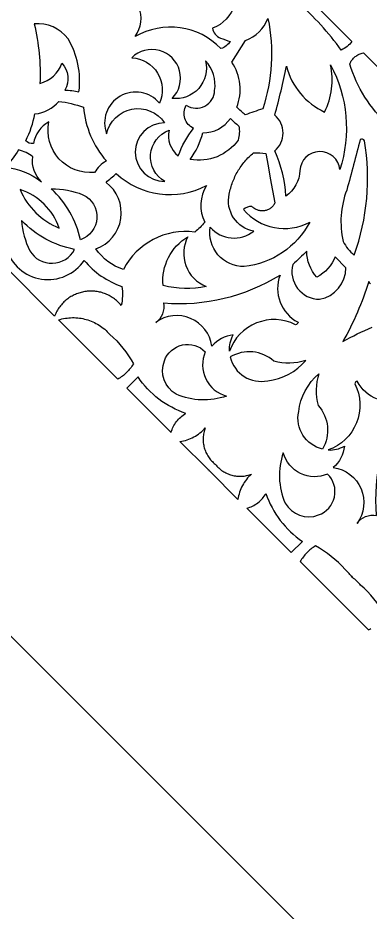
# Model space of a CAD drawing. Extents: x 3927 to 5087, y -513 to 1114.
# Drawn here: x 4060.8 to 4156.5, y -379.2 to -136 of the extents above; entities that cross this region are included whole.
import ezdxf

# ---------------------------------------------------------------- set-up
doc = ezdxf.new("R2010")
doc.units = 0
doc.layers.add('LAYER_1', color=18, linetype='CONTINUOUS')

msp = doc.modelspace()

# ---------------------------------------------------------------- linework, layer by layer
at = {"layer": 'LAYER_1'}
for points in [[(4747.65, -512.56), (5087.41, -172.81), (5087.41, 307.68), (4747.65, 647.44), (4267.16, 647.44), (3927.41, 307.68), (3927.41, -172.81), (4267.16, -512.56)], [(4112.75, -259.05), (4112.61, -258.99), (4112.48, -258.87), (4104.81, -251.2), (4105.31, -251.13), (4105.8, -251.03), (4106.29, -250.91), (4106.77, -250.76), (4107.24, -250.6), (4107.7, -250.42), (4108.16, -250.21), (4108.6, -249.99), (4109.03, -249.74), (4109.45, -249.48), (4109.86, -249.19), (4110.26, -248.89), (4110.64, -248.57), (4111.01, -248.23), (4111.37, -247.87), (4111.71, -247.5), (4111.59, -247.83), (4111.48, -248.17), (4111.38, -248.51), (4111.31, -248.85), (4111.24, -249.19), (4111.19, -249.53), (4111.15, -249.88), (4111.13, -250.22), (4111.12, -250.56), (4111.13, -250.9), (4111.14, -251.24), (4111.17, -251.58), (4111.22, -251.92), (4111.28, -252.25), (4111.35, -252.58), (4111.43, -252.91), (4111.53, -253.24), (4111.64, -253.56), (4111.76, -253.87), (4111.89, -254.18), (4112.04, -254.49), (4112.19, -254.79), (4112.36, -255.09), (4112.55, -255.37), (4112.74, -255.66), (4112.94, -255.93), (4113.16, -256.2), (4113.39, -256.46), (4113.63, -256.71), (4113.88, -256.95), (4114.14, -257.18), (4114.41, -257.41), (4114.64, -257.68), (4114.87, -257.94), (4115.11, -258.19), (4115.36, -258.42), (4115.62, -258.65), (4115.89, -258.87), (4116.16, -259.07), (4116.44, -259.26), (4116.73, -259.44), (4117.03, -259.61), (4117.33, -259.77), (4117.63, -259.91), (4117.94, -260.05), (4118.26, -260.17), (4118.58, -260.27), (4118.9, -260.37), (4119.23, -260.45), (4119.56, -260.52), (4119.89, -260.58), (4120.23, -260.62), (4120.57, -260.65), (4120.9, -260.67), (4121.25, -260.67), (4121.59, -260.67), (4121.93, -260.64), (4122.27, -260.61), (4122.61, -260.55), (4122.95, -260.49), (4123.29, -260.41), (4123.63, -260.32), (4123.97, -260.21), (4124.3, -260.09), (4123.93, -260.43), (4123.57, -260.78), (4123.23, -261.15), (4122.91, -261.53), (4122.6, -261.93), (4122.32, -262.34), (4122.06, -262.76), (4121.81, -263.2), (4121.58, -263.64), (4121.38, -264.09), (4121.2, -264.56), (4121.03, -265.03), (4120.89, -265.51), (4120.77, -265.99), (4120.67, -266.49), (4120.59, -266.98), (4112.93, -259.32), (4112.81, -259.19)]]:
    msp.add_lwpolyline(points, close=True, dxfattribs=at)
for points in [[(4107.42, -98.25), (4151.59, -142.42), (4151.29, -142.79), (4150.98, -143.14), (4150.64, -143.47), (4150.28, -143.78), (4149.91, -144.06), (4149.51, -144.32), (4149.1, -144.56), (4148.68, -144.77, 0.051611), (4136.87, -131.71, 0.184534)], [(4161.38, -165.14, -0.129946), (4150.98, -148.58), (4151.11, -148.29), (4151.25, -148), (4151.41, -147.73), (4151.59, -147.47), (4151.78, -147.22), (4151.99, -146.99), (4152.21, -146.77), (4152.45, -146.56), (4152.69, -146.38), (4152.95, -146.2), (4153.22, -146.05), (4153.5, -145.91), (4153.79, -145.78), (4154.08, -145.68), (4154.39, -145.6), (4154.7, -145.53), (4173.15, -163.98)], [(4057.56, -198.76, 0.629529), (4078.8, -201.97, 0.138658), (4089.06, -209.06, -0.080822), (4088.87, -214.25), (4088.63, -213.96), (4088.38, -213.68), (4088.12, -213.41), (4087.85, -213.16), (4087.58, -212.91), (4087.3, -212.68), (4087.02, -212.45), (4086.73, -212.24), (4086.44, -212.04), (4086.14, -211.85), (4085.84, -211.67), (4085.54, -211.51), (4085.23, -211.35), (4084.91, -211.21), (4084.59, -211.08), (4084.27, -210.95), (4083.95, -210.84), (4083.63, -210.74), (4083.3, -210.65), (4082.97, -210.58), (4082.64, -210.51), (4082.31, -210.45), (4081.97, -210.41), (4081.64, -210.37), (4081.3, -210.35), (4080.97, -210.33), (4080.63, -210.33), (4080.3, -210.33), (4079.96, -210.35), (4079.63, -210.38), (4079.3, -210.42), (4078.96, -210.46), (4078.64, -210.52), (4078.31, -210.59), (4077.98, -210.67), (4077.66, -210.76), (4077.34, -210.86), (4077.02, -210.96), (4076.71, -211.08), (4076.4, -211.21), (4076.09, -211.35), (4075.79, -211.5), (4075.49, -211.66), (4075.2, -211.82), (4074.91, -212), (4074.63, -212.19), (4074.35, -212.38), (4074.08, -212.59), (4073.81, -212.81), (4073.55, -213.03), (4073.3, -213.26), (4073.06, -213.51), (4072.82, -213.76), (4072.59, -214.02), (4072.36, -214.29), (4072.15, -214.57), (4071.94, -214.86), (4071.74, -215.16), (4071.55, -215.47), (4071.37, -215.79), (4071.2, -216.11), (4071.04, -216.44), (4070.89, -216.79), (4070.75, -217.14), (4043.68, -190.07)], [(4160.36, -298.34, 0.092198), (4153.94, -290.28), (4153.69, -290), (4153.43, -289.72), (4153.17, -289.46), (4152.89, -289.2), (4152.61, -288.95), (4152.33, -288.71), (4152.03, -288.48), (4151.74, -288.25), (4151.46, -287.89), (4151.74, -288.25), (4151.51, -287.95), (4151.28, -287.66), (4151.04, -287.37), (4150.79, -287.09), (4150.53, -286.82), (4150.26, -286.56), (4149.99, -286.3), (4149.7, -286.04, 0.092198), (4141.65, -279.63), (4141.33, -279.83), (4141.02, -280.04), (4140.72, -280.26), (4140.42, -280.49), (4140.13, -280.73), (4139.85, -280.98), (4139.57, -281.24), (4139.31, -281.5), (4139.05, -281.77), (4138.8, -282.06), (4138.56, -282.34), (4138.33, -282.64), (4138.11, -282.94), (4137.9, -283.25), (4137.7, -283.57), (4137.51, -283.9), (4146.8, -293.19), (4156.09, -302.48), (4156.41, -302.29), (4156.73, -302.09)]]:
    msp.add_lwpolyline(points, format="xyb", dxfattribs=at)
for points in [[(4097.04, -124.25, 0.260252), (4090.17, -125.07, -0.167096), (4088.29, -119.53, -0.493524), (4101.54, -129.78, 0.411118), (4102.78, -113.9, -0.186909), (4118.29, -123.8, -0.486535), (4113.71, -138.85, 0.285149), (4115.88, -141.5, 0.015682), (4118.47, -142.46, -0.180266), (4115.98, -144.34, 0.343767), (4092.63, -141.1, 0.263043), (4093.6, -132.92, -0.27)], [(4065.2, -137.67, -0.070225), (4066.74, -153.84, 0.255113), (4072.75, -148.31, -0.328175), (4073.5, -155.66, -0.048), (4077.37, -156.1, 0.166617), (4074.39, -141.67, 0.260364)], [(4128.75, -136.22, -0.131494), (4127.31, -160.77, 0.015613), (4122.59, -162.4, -0.014201), (4120.29, -160.34, 0.242101), (4118.94, -148.05), (4122.64, -142.14, 0.210762)], [(4104.37, -173.52, -0.081447), (4108.52, -166.08, -0.43557), (4106.54, -159.78, 0.585279), (4114.26, -155.74, 0.231059), (4111.75, -147.7, -0.528721), (4102.69, -157.9, 1), (4091.72, -146.87, -0.527165), (4099.27, -159.24, 0.846436), (4084.88, -167.57, -0.660776), (4100.65, -164.53, 1), (4100.72, -180.52, -0.639339), (4101.88, -166.58, 0.297019)], [(4133.79, -149.16, 0.226899), (4144.15, -161.61, 0.168305), (4145.77, -148.74, -0.203895), (4148.28, -177.29, 0.930701), (4137.45, -177.53, -0.229894), (4133.61, -184.48, 0.097316), (4130.61, -172.21, 0.458333), (4130.61, -162.46, 0.01483)], [(4071.88, -158.72, -0.054599), (4078.58, -160.29, 0.157976), (4084.82, -174.91, 0.122041), (4081.6, -178.04, -0.506566), (4069.2, -164.3, 0.229925), (4065, -170.21, -0.244526), (4062.89, -169.44, 0.070676), (4065.39, -162.12, 0.194819)], [(4118.56, -163.34, 0.020178), (4120.83, -165.46, -0.115727), (4120.66, -169.23, -0.290286), (4107.6, -174.51, 0.093313), (4111.03, -167.28, 0.250344)], [(4149.21, -196.81, 0.115328), (4152.21, -200.51, 0.128981), (4154.98, -169.43, 0.4), (4153.85, -169.06, -0.004418), (4150.17, -182.84, 0.149279)], [(4060.95, -171.93, -0.071392), (4057.19, -176.65, -0.152277), (4067.21, -180.59, -0.253658), (4064.85, -173.81, 0.106904)], [(4130.65, -186.31), (4130.54, -186.53), (4130.41, -186.75), (4130.28, -186.95), (4130.13, -187.14), (4129.97, -187.32), (4129.81, -187.49), (4129.63, -187.64), (4129.45, -187.78), (4129.26, -187.91), (4129.06, -188.03), (4128.86, -188.14), (4128.65, -188.23), (4128.44, -188.31), (4128.22, -188.38), (4128, -188.43), (4127.78, -188.47), (4127.56, -188.5), (4127.33, -188.51), (4127.1, -188.51), (4126.88, -188.5), (4126.65, -188.48), (4126.43, -188.44), (4126.2, -188.38), (4125.98, -188.32), (4125.77, -188.23), (4125.55, -188.14), (4125.35, -188.03), (4125.14, -187.91), (4124.95, -187.77), (4124.75, -187.62), (4124.57, -187.45), (4124.4, -187.27, 0.182927), (4122.06, -188.13, 0.353746), (4140.13, -191.54, -0.250469), (4122.26, -203.65, -0.467604), (4113.08, -192.9, 0.410285), (4124.89, -193.99, -0.429437), (4118.24, -183.92), (4118.32, -183.51), (4118.41, -183.1), (4118.51, -182.7), (4118.62, -182.29), (4118.73, -181.89), (4118.86, -181.5), (4118.99, -181.1), (4119.13, -180.72), (4119.28, -180.33), (4119.44, -179.95), (4119.61, -179.57), (4119.78, -179.19), (4119.96, -178.82), (4120.15, -178.45), (4120.35, -178.09), (4120.56, -177.73), (4120.77, -177.38), (4120.99, -177.03), (4121.22, -176.68), (4121.46, -176.34), (4121.7, -176.01), (4121.95, -175.68), (4122.21, -175.36), (4122.47, -175.04), (4122.74, -174.72), (4123.02, -174.42), (4123.31, -174.11), (4123.6, -173.82), (4123.9, -173.53), (4124.21, -173.24), (4124.52, -172.97), (4124.84, -172.69, -0.029744), (4128.19, -172.88), (4128.76, -176.24), (4129.37, -179.6), (4130, -182.96)], [(4112.05, -181.62, 0.260176), (4111.55, -191.56, -0.071429), (4108.86, -194.25, 0.313845), (4089.46, -204.41, -0.172229), (4081.96, -198.81, 0.598525), (4084.73, -180.75, -0.018892), (4087.52, -178.38, 0.315589)], [(4061.38, -182.71, 0.202648), (4072.01, -193.16, 0.235088)], [(4069.85, -182.52, -0.099546), (4078.46, -184.11, -0.674396), (4077.76, -196.36, 0.154799)], [(4061.78, -191.16, 0.099546), (4064.01, -199.36, 0.591476), (4076.14, -198.98, -0.154799)], [(4106.96, -195.53, 0.445111), (4111.93, -209.06, -0.110537), (4100.22, -208.81, -0.284998)], [(4139.3, -199.45, -0.013484), (4135.5, -203.06, 0.488168), (4142.77, -212.55, 0.365052), (4149.93, -203.97), (4147.06, -200.98, -0.168582), (4142.04, -206.53, -0.182959)], [(4119.3, -222.25, 0.190741), (4113.5, -225.27, 0.566428), (4098.29, -218.82, 0.30721), (4100.41, -213.53, 0.16029), (4132.04, -205.97, 0.380582), (4136.94, -218.78, -0.285714), (4136.27, -219.45, 0.451873), (4118.27, -226.67, -0.142336)], [(4087.9, -234.29), (4071.78, -218.16), (4072.25, -218.02), (4072.72, -217.9), (4073.2, -217.79), (4073.68, -217.71), (4074.15, -217.64), (4074.63, -217.59), (4075.11, -217.56), (4075.59, -217.54), (4076.07, -217.54), (4076.54, -217.56), (4077.02, -217.6), (4077.49, -217.65), (4077.96, -217.72), (4078.43, -217.81), (4078.89, -217.91), (4079.35, -218.03), (4079.8, -218.17), (4080.25, -218.32), (4080.7, -218.49), (4081.13, -218.67), (4081.56, -218.87), (4081.99, -219.09), (4082.41, -219.32), (4082.82, -219.57), (4083.22, -219.83), (4083.61, -220.11), (4083.99, -220.4), (4084.36, -220.71), (4084.73, -221.03), (4085.08, -221.37), (4085.42, -221.72), (4085.75, -222.09, -0.092198), (4092.17, -230.14), (4091.96, -230.46), (4091.75, -230.78), (4091.53, -231.08), (4091.3, -231.38), (4091.06, -231.67), (4090.82, -231.95), (4090.56, -232.22), (4090.29, -232.49), (4090.02, -232.74), (4089.74, -232.99), (4089.45, -233.23), (4089.16, -233.46), (4088.85, -233.68), (4088.54, -233.89), (4088.22, -234.1)], [(4100.6, -229.29, -0.555806), (4111.72, -226.84, 0.456437), (4117.49, -238.87, -0.190546), (4103.82, -238.36, -0.376379)], [(4118.5, -228.24, 0.409539), (4128.71, -234.69, 0.189822), (4139.01, -229.2, -0.146101), (4130.34, -229.39, 0.329208)], [(4143.56, -253.29, -0.409539), (4137.11, -243.09, -0.189822), (4142.6, -232.79, 0.146101), (4142.41, -241.45, -0.329208)], [(4102.41, -248.79), (4102.53, -248.39), (4102.67, -247.99), (4102.83, -247.6), (4103.01, -247.22), (4103.2, -246.85), (4103.42, -246.49), (4103.65, -246.14), (4103.9, -245.8), (4104.16, -245.47), (4104.44, -245.16), (4104.73, -244.86), (4105.04, -244.58), (4105.36, -244.31), (4105.7, -244.05), (4106.05, -243.81), (4106.41, -243.59, -0.163331), (4093.42, -233.67), (4090.37, -236.76)], [(4149.54, -252.5, -0.190741), (4146.52, -258.29, -0.566428), (4152.97, -273.5, -0.30721), (4158.27, -271.38, -0.16029), (4165.82, -239.76, -0.380582), (4153.02, -234.85, 0.285714), (4152.35, -235.52, -0.451873), (4145.13, -253.53, 0.142336)], [(4142.5, -271.2, 0.555806), (4144.96, -260.08, -0.456437), (4132.92, -254.3, 0.190546), (4133.44, -267.98, 0.376379)], [(4123, -269.39), (4123.41, -269.27), (4123.81, -269.13), (4124.2, -268.97), (4124.58, -268.79), (4124.95, -268.59), (4125.31, -268.38), (4125.66, -268.15), (4126, -267.9), (4126.32, -267.64), (4126.63, -267.36), (4126.93, -267.06), (4127.22, -266.76), (4127.49, -266.43), (4127.74, -266.1), (4127.98, -265.75), (4128.2, -265.38, 0.163331), (4138.13, -278.38), (4135.03, -281.42)]]:
    msp.add_lwpolyline(points, format="xyb", close=True, dxfattribs=at)
msp.add_lwpolyline([(4156.6, -208.3), (4156.44, -208.12), (4156.3, -207.93), (4156.16, -207.74), (4155.82, -208.8), (4155.46, -209.86), (4155.09, -210.91), (4154.71, -211.95), (4154.32, -212.99), (4153.91, -214.02), (4153.49, -215.05), (4153.06, -216.07), (4152.61, -217.09), (4152.15, -218.1), (4151.67, -219.11), (4151.19, -220.11), (4150.69, -221.1), (4150.17, -222.08), (4149.65, -223.06), (4149.11, -224.04), (4150.08, -223.5), (4151.06, -222.97), (4152.05, -222.46), (4153.04, -221.96), (4154.04, -221.47), (4155.04, -221), (4156.05, -220.54), (4157.07, -220.09)], dxfattribs=at)

doc.saveas('drawing.dxf')
